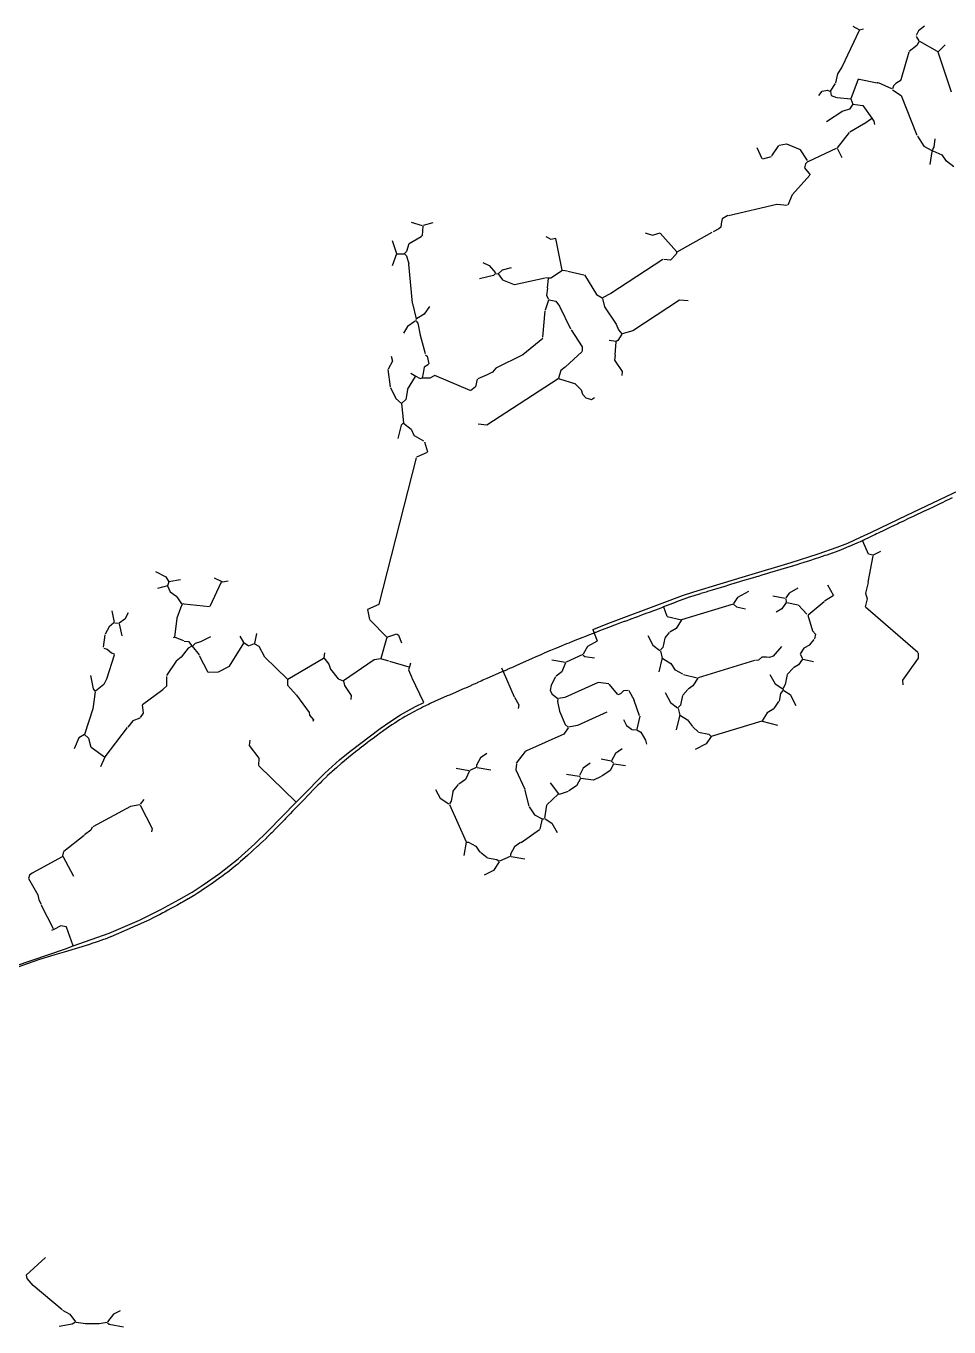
# Model space of a CAD drawing. Header units: metres. Extents: x 432891 to 477890, y 2556094 to 2581523.
# Drawn here: x 473464 to 475393, y 2573344 to 2576062 of the extents above; entities that cross this region are included whole.
import ezdxf

# ---------------------------------------------------------------- set-up
doc = ezdxf.new("R2010")
doc.units = ezdxf.units.M
doc.layers.add('W10_MAIN_PIPE', color=1, linetype='Continuous')
doc.layers.add('W10_PIPE_DN200', color=8, linetype='Continuous')

msp = doc.modelspace()

# ---------------------------------------------------------------- linework, layer by layer
at = {"layer": 'W10_MAIN_PIPE'}
for points in [[(475399.6, 2575075.9), (475392.5, 2575072.5), (475387.9, 2575070.3), (475377.1, 2575065.1), (475376.6, 2575064.9), (475365.8, 2575059.7), (475357, 2575055.5), (475354, 2575054.1), (475343.1, 2575049.1), (475342.6, 2575048.8), (475331.8, 2575043.8), (475329.2, 2575042.6), (475318.4, 2575037.5), (475308.7, 2575033), (475297.9, 2575027.8), (475289.4, 2575023.7), (475286.2, 2575022.1), (475275.4, 2575016.9), (475275, 2575016.7), (475264.1, 2575011.5), (475255.5, 2575007.3), (475252.4, 2575005.9), (475250.4, 2575004.9), (475245, 2575002.3)], [(475245, 2575002.3), (475241.6, 2575000.7), (475238.1, 2574999), (475234.9, 2574997.5), (475230.3, 2574995.3), (475223.4, 2574992), (475218.6, 2574989.7), (475207.7, 2574984.5), (475200.5, 2574981.3), (475195.7, 2574979.2), (475184.6, 2574974.4), (475184.1, 2574974.2), (475172.9, 2574969.7), (475162.6, 2574965.7), (475160.7, 2574965), (475149.3, 2574960.9), (475148.9, 2574960.7), (475137.5, 2574956.7), (475133.7, 2574955.4), (475122.4, 2574951.5), (475113.7, 2574948.6), (475113.3, 2574948.5), (475101.8, 2574944.7), (475101.3, 2574944.6), (475089.9, 2574940.9), (475080.5, 2574938), (475077.4, 2574937), (475065.9, 2574933.5), (475065.4, 2574933.4), (475053.9, 2574930), (475053.4, 2574929.8), (475041.9, 2574926.4), (475034.9, 2574924.3), (475029.5, 2574922.7), (475018, 2574919.2), (475013.8, 2574918), (475002.3, 2574914.6), (474994, 2574912.1), (474993.5, 2574912), (474991, 2574911.3), (474981.5, 2574908.5), (474961.4, 2574902.6), (474957.6, 2574901.4), (474946.2, 2574897.8), (474945.7, 2574897.7), (474934.3, 2574894.1), (474922.8, 2574890.5), (474921.8, 2574890.2), (474917.2, 2574888.7), (474910.3, 2574886.6), (474909.8, 2574886.5), (474898.3, 2574883.1), (474888.5, 2574880.2), (474885.8, 2574879.4), (474874.3, 2574876.1), (474873.6, 2574875.8), (474862.2, 2574872.3), (474862, 2574872.3), (474850.7, 2574868.6), (474850.2, 2574868.4), (474839, 2574864.5), (474829.4, 2574861), (474826.8, 2574860), (474815.7, 2574855.7), (474815.2, 2574855.6), (474804, 2574851.2), (474803.6, 2574851.1), (474792.4, 2574846.7), (474790.6, 2574846), (474779.4, 2574841.8), (474777.6, 2574841.1), (474775.4, 2574840.2), (474766.4, 2574836.9), (474761.6, 2574835.1), (474750.4, 2574830.9), (474747.3, 2574829.8), (474740.4, 2574827.2), (474739.7, 2574827), (474728.5, 2574822.8), (474727.4, 2574822.4), (474726.7, 2574822.1), (474719.5, 2574819.5), (474715.4, 2574818), (474714.5, 2574817.6), (474706.9, 2574814.8), (474699.8, 2574812.1), (474688.6, 2574807.9), (474686.8, 2574807.2), (474675.6, 2574803), (474673.9, 2574802.3), (474662.7, 2574798), (474661, 2574797.3), (474649.8, 2574793), (474647.5, 2574792.1), (474636.4, 2574787.7), (474635.2, 2574787.3), (474624, 2574782.9), (474622.3, 2574782.2), (474611.2, 2574777.8), (474609.5, 2574777.2), (474607.5, 2574776.4), (474598.3, 2574772.7), (474593.6, 2574770.8), (474588.9, 2574768.9), (474582.5, 2574766.3), (474572.7, 2574762.3), (474571, 2574761.6), (474560, 2574757), (474558.3, 2574756.2), (474547.3, 2574751.5), (474538.4, 2574747.7), (474532.9, 2574745.3), (474528.1, 2574743.1), (474522, 2574740.4), (474520.3, 2574739.7), (474509.4, 2574734.8), (474507.7, 2574734), (474496.7, 2574729.1), (474486.2, 2574724.4), (474482.4, 2574722.7), (474471.4, 2574717.9), (474469.7, 2574717.1), (474458.7, 2574712.3), (474457, 2574711.6), (474446, 2574706.8), (474438.4, 2574703.5), (474427.4, 2574698.7), (474420.6, 2574695.7), (474418.9, 2574694.9), (474415.2, 2574693.3), (474408, 2574690.1), (474406.3, 2574689.3), (474395.3, 2574684.5), (474393.6, 2574683.7), (474382.6, 2574678.8), (474379.9, 2574677.6), (474368.9, 2574672.8), (474368.3, 2574672.5), (474357.2, 2574667.7), (474349.1, 2574664.2), (474344.5, 2574662.2), (474342.8, 2574661.5), (474331.9, 2574656.7), (474330.2, 2574655.9), (474319.3, 2574651.1), (474309, 2574646.4), (474305.1, 2574644.5), (474294.4, 2574639.3), (474292.7, 2574638.5), (474289.7, 2574637), (474282.1, 2574633.2), (474274.5, 2574629.1), (474264, 2574623.4), (474258, 2574620), (474256.5, 2574619), (474250.8, 2574615.7), (474246.3, 2574612.9), (474244.7, 2574612), (474234.7, 2574605.6), (474228.7, 2574601.6), (474221.8, 2574596.8), (474212, 2574590), (474209.3, 2574587.9), (474205.3, 2574585.1), (474195.7, 2574578), (474189.8, 2574573.6), (474188.3, 2574572.5), (474178.7, 2574565.4), (474177.1, 2574564.1), (474167.6, 2574556.9), (474166.2, 2574555.9), (474156.8, 2574548.6), (474155.3, 2574547.5), (474145.9, 2574540.1), (474137.8, 2574533.6), (474133.8, 2574530.3), (474124.7, 2574522.6), (474122.7, 2574520.9), (474113.6, 2574513), (474112.9, 2574512.4), (474104, 2574504.4), (474102.6, 2574503.2), (474093.8, 2574495.1), (474092.6, 2574493.9), (474084, 2574485.7), (474082.6, 2574484.4), (474078.6, 2574480.3), (474074.2, 2574475.9), (474072.9, 2574474.6), (474064.6, 2574466), (474057, 2574458.1), (474053.7, 2574454.7), (474045.4, 2574446.1), (474044.1, 2574444.7), (474035.8, 2574436.1), (474034.4, 2574434.7), (474026, 2574426.1), (474024.8, 2574424.8), (474021.3, 2574421.2), (474016.5, 2574416.2), (474015.2, 2574414.9), (474006.8, 2574406.3), (474004.8, 2574404.2), (473996.5, 2574395.6), (473995.9, 2574395), (473987.5, 2574386.4), (473986.2, 2574385.1), (473977.8, 2574376.5), (473975.3, 2574374), (473966.7, 2574365.5), (473966.5, 2574365.3), (473957.8, 2574357), (473956.4, 2574355.8), (473947.6, 2574347.6), (473947.4, 2574347.4), (473938.5, 2574339.3), (473936, 2574337), (473927.1, 2574328.9), (473921.6, 2574324.1), (473912.6, 2574316.1), (473906.6, 2574311.1), (473906.1, 2574310.6), (473904.6, 2574309.4), (473895.3, 2574301.7), (473894.6, 2574301.2), (473885.1, 2574293.7), (473882.8, 2574292), (473873.1, 2574284.7), (473871.6, 2574283.6), (473861.8, 2574276.6), (473861, 2574276), (473851.2, 2574269.1), (473848.9, 2574267.5), (473838.9, 2574260.7), (473835.4, 2574258.4), (473825.4, 2574251.9), (473822.2, 2574249.8), (473815.5, 2574245.6), (473813.9, 2574244.7), (473803.5, 2574238.5), (473802.9, 2574238.2), (473792.5, 2574232.2), (473788.3, 2574229.8), (473779.3, 2574224.7), (473777.7, 2574223.8), (473767.1, 2574218), (473760.6, 2574214.5), (473757, 2574212.6), (473753.6, 2574210.8), (473749.9, 2574208.8), (473743, 2574205.2), (473742.6, 2574205), (473740.9, 2574204.1), (473730.2, 2574198.7), (473722, 2574194.7), (473715.9, 2574191.8), (473705, 2574186.8), (473703.2, 2574186), (473692.3, 2574181.1), (473690.5, 2574180.3), (473679.5, 2574175.5), (473670.3, 2574171.5), (473665.1, 2574169.3), (473656.3, 2574165.4), (473654.1, 2574164.5), (473652.4, 2574163.8), (473641.2, 2574159.1), (473640.6, 2574158.8), (473629.3, 2574154.4), (473626.4, 2574153.4), (473615, 2574149.3), (473613.2, 2574148.7), (473601.9, 2574144.9), (473596.6, 2574143.2), (473543.6, 2574127.2)], [(473543.6, 2574127.2), (473524.6, 2574121.5), (473492.1, 2574111.7), (473454.6, 2574098.3), (473434.2, 2574090.8), (473396.5, 2574072.4), (473371.2, 2574058)]]:
    msp.add_lwpolyline(points, dxfattribs=at)
at = {"layer": 'W10_PIPE_DN200'}
for points in [[(475169.7, 2575976.9), (475205.8, 2576053.1)], [(475192.2, 2576062), (475206.2, 2576054)], [(475206.2, 2576054), (475214.2, 2576056)], [(475342.2, 2576062), (475329.2, 2576052), (475324.2, 2576042)], [(475330.2, 2576029), (475326.2, 2576021), (475310.2, 2576009)], [(475324.2, 2576040), (475330.2, 2576031)], [(475330.2, 2576029), (475332.1, 2576029.6)], [(475369.3, 2576008.5), (475332.1, 2576029.6)], [(475385.2, 2576023), (475371.2, 2576009)], [(475293.5, 2575950), (475310, 2576008.1)], [(475369.3, 2576008.5), (475370.5, 2576007.1)], [(475398.3, 2575923.8), (475370.5, 2576007.1)], [(475169.2, 2575976), (475160.2, 2575962), (475156.2, 2575943)], [(475145.7, 2575925.9), (475155.7, 2575942.2)], [(475203.2, 2575951), (475188.2, 2575910)], [(475203.2, 2575951), (475205.2, 2575950.9)], [(475205.2, 2575950.9), (475243.2, 2575943.2)], [(475244.6, 2575943.4), (475243.2, 2575943.2)], [(475273.3, 2575930.5), (475246.1, 2575943.6)], [(475293.2, 2575949), (475282.2, 2575942), (475277.2, 2575937), (475275.2, 2575931)], [(475121.2, 2575917), (475128.2, 2575926), (475139.2, 2575928), (475145.2, 2575925)], [(475145.2, 2575925), (475147.2, 2575917), (475158.2, 2575913)], [(475159.2, 2575913), (475188.2, 2575910)], [(475188.2, 2575910), (475192.2, 2575899)], [(475275.2, 2575929), (475293.2, 2575917)], [(475326.9, 2575833), (475293.6, 2575916.1)], [(475171.2, 2575884), (475137.2, 2575862)], [(475192.2, 2575899), (475185.2, 2575888), (475172.2, 2575884)], [(475192.2, 2575899), (475213.2, 2575896), (475231.8, 2575869.4)], [(475214.2, 2575857), (475186.2, 2575840)], [(475215, 2575857.6), (475231, 2575868.8)], [(475231.8, 2575869.4), (475236.2, 2575863), (475237.2, 2575856)], [(475159.9, 2575807.8), (475185.5, 2575839.3)], [(475327.2, 2575832), (475340.2, 2575811), (475357.2, 2575802)], [(475363.2, 2575826), (475361.2, 2575809), (475358.2, 2575803)], [(474991.2, 2575808), (475002.2, 2575785)], [(475022.8, 2575790.9), (475037.7, 2575812.2)], [(475038.2, 2575813), (475053.2, 2575816), (475082.2, 2575804)], [(475097.7, 2575780.9), (475082.8, 2575803.2)], [(475100.1, 2575779.4), (475158.3, 2575806.6)], [(475159.2, 2575807), (475169.2, 2575787)], [(475357.2, 2575800), (475353.2, 2575773)], [(475358.2, 2575802), (475359.2, 2575801)], [(475359.2, 2575801), (475378.2, 2575793), (475387.2, 2575780)], [(475021.2, 2575789), (475003.2, 2575784)], [(475098.2, 2575779), (475093.2, 2575774), (475091.2, 2575766), (475103.2, 2575751)], [(475099, 2575779.2), (475100.1, 2575779.4)], [(475403.4, 2575767.7), (475388, 2575779.4)], [(475065.9, 2575709.8), (475102.6, 2575750.3)], [(474932.2, 2575666.3), (475033.2, 2575689.9)], [(475034.2, 2575690), (475055.2, 2575688)], [(475065.2, 2575709), (475056.2, 2575688)], [(474931.2, 2575666), (474919.2, 2575659), (474917.2, 2575649)], [(474269.2, 2575652), (474292.2, 2575645)], [(474293.2, 2575644), (474292.2, 2575624)], [(474314.2, 2575651), (474294.2, 2575645)], [(474917.2, 2575648), (474916.2, 2575642), (474912.2, 2575638), (474900.2, 2575632)], [(474229.2, 2575614), (474238.2, 2575587)], [(474265, 2575607.6), (474290.3, 2575622.6)], [(474290.3, 2575622.6), (474292.2, 2575624)], [(474550.2, 2575622), (474561.2, 2575617), (474571.2, 2575619)], [(474585, 2575552), (474571.4, 2575618.1)], [(474758.2, 2575630), (474773.2, 2575625), (474789.2, 2575630)], [(474823.6, 2575590.8), (474789.8, 2575629.3)], [(474825.1, 2575590.5), (474898.3, 2575631.6)], [(474238.2, 2575586), (474229.2, 2575561)], [(474239.2, 2575586), (474254.2, 2575586)], [(474264.2, 2575607), (474259.2, 2575591), (474255.2, 2575587)], [(474255.2, 2575586), (474259.2, 2575582), (474264.2, 2575565)], [(474824.2, 2575590), (474823.2, 2575585), (474811.2, 2575573), (474797.2, 2575574)], [(474272.1, 2575483), (474264.3, 2575564.1)], [(474419.2, 2575568), (474432.2, 2575562), (474445.2, 2575546)], [(474478.2, 2575557), (474459.2, 2575552), (474451.2, 2575544)], [(474795.2, 2575574), (474686.2, 2575503), (474669.2, 2575494)], [(474445.2, 2575545), (474441.2, 2575541), (474412.2, 2575534)], [(474446.2, 2575545), (474451.2, 2575544)], [(474451.2, 2575544), (474460.2, 2575532), (474484.2, 2575522)], [(474485.2, 2575522.2), (474549.2, 2575535.8)], [(474556.2, 2575535.5), (474550.2, 2575536)], [(474554.3, 2575515), (474556.1, 2575534.5)], [(474585.2, 2575551), (474561.2, 2575535), (474556.2, 2575535.5)], [(474595.2, 2575550), (474585.2, 2575551)], [(474596.2, 2575549.9), (474630.2, 2575542.3)], [(474631.2, 2575542), (474656.2, 2575501), (474668.2, 2575494)], [(474554.2, 2575514), (474552.2, 2575499), (474556.2, 2575491)], [(474272.2, 2575482), (474279.2, 2575450)], [(474307.2, 2575476), (474296.2, 2575460), (474280.2, 2575450)], [(474556.2, 2575489), (474549.2, 2575468)], [(474557.2, 2575490), (474571.2, 2575487), (474579.2, 2575477)], [(474602.7, 2575428.9), (474579.7, 2575476.2)], [(474669.2, 2575493), (474673.2, 2575475), (474697.2, 2575439), (474702.2, 2575427), (474709.2, 2575419)], [(474848.2, 2575488), (474830.2, 2575489), (474732.2, 2575425), (474710.2, 2575419)], [(474277.2, 2575445), (474261.2, 2575434), (474253.2, 2575420)], [(474279.2, 2575449), (474278.2, 2575446)], [(474279.2, 2575445), (474283.2, 2575441), (474288.2, 2575416)], [(474544.3, 2575412), (474549.1, 2575467.1)], [(474603.2, 2575427), (474626.2, 2575392), (474626.2, 2575382)], [(474709.2, 2575418), (474701.2, 2575405), (474697.2, 2575403)], [(474298.9, 2575377), (474288.5, 2575415.1)], [(474544.2, 2575409), (474502.2, 2575375), (474446.2, 2575347), (474439.2, 2575339), (474428.2, 2575333), (474408.2, 2575325)], [(474697.2, 2575403), (474683.2, 2575405)], [(474695.3, 2575375), (474697.2, 2575402.1)], [(474227.2, 2575372), (474230.2, 2575362), (474221.2, 2575345)], [(474299.2, 2575375), (474302.2, 2575372), (474306.2, 2575356)], [(474591.9, 2575349.7), (474625.5, 2575381.3)], [(474695.2, 2575374), (474694.2, 2575364), (474710.2, 2575340), (474709.2, 2575332)], [(474226.1, 2575308), (474221.3, 2575344.1)], [(474268.2, 2575337), (474278.7, 2575330.7)], [(474293.9, 2575336.5), (474292.2, 2575327)], [(474305.2, 2575355), (474296.2, 2575349), (474293.9, 2575336.5)], [(474591.2, 2575349), (474582.2, 2575342), (474577.2, 2575326)], [(474261.7, 2575302.9), (474278.2, 2575329.8)], [(474278.7, 2575330.7), (474286.2, 2575326)], [(474291.2, 2575326), (474287.2, 2575325)], [(474317.7, 2575332.2), (474317.2, 2575331), (474308.2, 2575326), (474292.2, 2575326)], [(474392.3, 2575300.4), (474318.7, 2575332)], [(474407.2, 2575324), (474403.2, 2575308), (474393.2, 2575300)], [(474576.2, 2575325), (474427.2, 2575228), (474409.2, 2575230)], [(474577.2, 2575326), (474579.2, 2575324.8)], [(474579.2, 2575324.8), (474610.2, 2575315.3)], [(474611.2, 2575315), (474624.2, 2575302), (474627.2, 2575293), (474634.2, 2575285), (474646.2, 2575282), (474652.2, 2575286)], [(474226.2, 2575307), (474237.2, 2575284), (474249.2, 2575273)], [(474261.2, 2575302), (474258.2, 2575282), (474249.2, 2575273)], [(474249.2, 2575273), (474253.2, 2575233)], [(474252.2, 2575232), (474248.2, 2575228), (474241.2, 2575200)], [(474253.2, 2575232), (474269.2, 2575220), (474275.2, 2575206)], [(474295.3, 2575194.5), (474276.1, 2575205.6)], [(474297.2, 2575193), (474303.2, 2575172)], [(475208.5, 2574994.2), (475231.5, 2575004.7), (475305.3, 2575040.2), (475496.2, 2575130.2), (475544.4, 2575150.2), (475627.5, 2575182), (475644.3, 2575188.5)], [(474202, 2574853.9), (474279.9, 2575160.1)], [(474302.2, 2575171), (474280.2, 2575161)], [(475399.6, 2575075.9), (475392.5, 2575072.5), (475387.9, 2575070.3), (475377.1, 2575065.1), (475376.6, 2575064.9), (475365.8, 2575059.7), (475357, 2575055.5), (475354, 2575054.1), (475343.1, 2575049.1), (475342.6, 2575048.8), (475331.8, 2575043.8), (475329.2, 2575042.6), (475318.4, 2575037.5), (475308.7, 2575033), (475297.9, 2575027.8), (475289.4, 2575023.7), (475286.2, 2575022.1), (475275.4, 2575016.9), (475275, 2575016.7), (475264.1, 2575011.5), (475255.5, 2575007.3), (475252.4, 2575005.9), (475250.4, 2575004.9), (475245, 2575002.3)], [(474793.5, 2574855.9), (474836.3, 2574872), (474859.8, 2574880), (474914.8, 2574896.4), (474967.7, 2574912.8), (475063.6, 2574941.2), (475119.8, 2574959.1), (475159.7, 2574973.2), (475181.5, 2574981.8), (475208.5, 2574994.2)], [(475212, 2574986.6), (475207.7, 2574984.5), (475200.5, 2574981.3), (475195.7, 2574979.2), (475184.6, 2574974.4), (475184.1, 2574974.2), (475172.9, 2574969.7), (475162.6, 2574965.7), (475160.7, 2574965), (475149.3, 2574960.9), (475148.9, 2574960.7), (475137.5, 2574956.7), (475133.7, 2574955.4), (475122.4, 2574951.5), (475113.7, 2574948.6), (475113.3, 2574948.5), (475101.8, 2574944.7), (475101.3, 2574944.6), (475089.9, 2574940.9), (475080.5, 2574938), (475077.4, 2574937), (475065.9, 2574933.5), (475065.4, 2574933.4), (475053.9, 2574930), (475053.4, 2574929.8), (475041.9, 2574926.4), (475034.9, 2574924.3), (475029.5, 2574922.7), (475018, 2574919.2), (475013.8, 2574918), (475002.3, 2574914.6), (474994, 2574912.1), (474993.5, 2574912), (474991, 2574911.3), (474981.5, 2574908.5), (474961.4, 2574902.6), (474957.6, 2574901.4), (474946.2, 2574897.8), (474945.7, 2574897.7), (474934.3, 2574894.1), (474922.8, 2574890.5), (474921.8, 2574890.2), (474917.2, 2574888.7), (474910.3, 2574886.6), (474909.8, 2574886.5), (474898.3, 2574883.1), (474888.5, 2574880.2), (474885.8, 2574879.4), (474874.3, 2574876.1), (474873.6, 2574875.8), (474862.2, 2574872.3), (474862, 2574872.3), (474850.7, 2574868.6), (474850.2, 2574868.4), (474839, 2574864.5), (474829.4, 2574861), (474826.8, 2574860), (474815.7, 2574855.7), (474815.2, 2574855.6), (474804, 2574851.2), (474803.6, 2574851.1), (474796.4, 2574848.2)], [(475245, 2575002.3), (475241.6, 2575000.7), (475238.1, 2574999), (475234.9, 2574997.5), (475230.3, 2574995.3), (475223.4, 2574992), (475218.6, 2574989.7), (475212, 2574986.6)], [(475212, 2574986.6), (475224.5, 2574959.2)], [(475224.1, 2574900.2), (475234.7, 2574955.3)], [(475234.9, 2574956.3), (475224.9, 2574958.3)], [(475249.9, 2574964.3), (475234.9, 2574956.3)], [(473734.7, 2574922), (473756.7, 2574911), (473762.7, 2574901)], [(473762.7, 2574901), (473759.7, 2574892)], [(473786.7, 2574905), (473762.7, 2574901)], [(473849.1, 2574849.9), (473873, 2574900.7)], [(473857.7, 2574909), (473873.4, 2574901.6)], [(473873.4, 2574901.6), (473874.7, 2574901), (473886.7, 2574903)], [(473759.7, 2574892), (473738.7, 2574887)], [(473759.7, 2574892), (473765.7, 2574880), (473779.7, 2574870)], [(474973.9, 2574880.3), (474950.9, 2574868.3), (474942.9, 2574855.3)], [(475076.9, 2574887.3), (475058.9, 2574877.3), (475051.9, 2574867.3)], [(475138.9, 2574894.3), (475151.9, 2574872.3)], [(475223.9, 2574899.3), (475218.9, 2574877.3), (475221.9, 2574865.3), (475217.9, 2574848.3)], [(473790.7, 2574854), (473786.7, 2574846), (473779.7, 2574825), (473774.7, 2574785)], [(473790.1, 2574854.8), (473780.3, 2574869.1)], [(473793.7, 2574855), (473790.7, 2574854)], [(473794.7, 2574854.9), (473847.7, 2574849.1)], [(474201.7, 2574853), (474177.7, 2574843)], [(474648.5, 2574800.9), (474685.7, 2574815.4), (474793.5, 2574855.9)], [(474796.4, 2574848.2), (474792.4, 2574846.7), (474790.6, 2574846), (474779.4, 2574841.8), (474777.6, 2574841.1), (474775.4, 2574840.2), (474766.4, 2574836.9), (474761.6, 2574835.1), (474750.4, 2574830.9), (474747.3, 2574829.8), (474740.4, 2574827.2), (474739.7, 2574827), (474728.5, 2574822.8), (474727.4, 2574822.4), (474726.7, 2574822.1), (474719.5, 2574819.5), (474715.4, 2574818), (474714.5, 2574817.6), (474706.9, 2574814.8), (474699.8, 2574812.1), (474688.6, 2574807.9), (474686.8, 2574807.2), (474675.6, 2574803), (474673.9, 2574802.3), (474662.7, 2574798), (474661, 2574797.3), (474651.3, 2574793.6)], [(474796.4, 2574848.2), (474803.6, 2574829.2)], [(474941.9, 2574854.3), (474833.9, 2574821.3)], [(474942.9, 2574854.3), (474948.9, 2574848.3), (474967.9, 2574844.3)], [(475024.9, 2574871.3), (475050.9, 2574866.3)], [(475052.9, 2574857.3), (475043.9, 2574844.3), (475031.9, 2574837.3)], [(475051.9, 2574865.3), (475052.9, 2574858.3)], [(475053.9, 2574857.3), (475077.9, 2574852.3)], [(475096.2, 2574833), (475078.6, 2574851.6)], [(475098.7, 2574831.9), (475132.1, 2574859.7)], [(475150.9, 2574871.3), (475132.9, 2574860.3)], [(475328.1, 2574752.9), (475218.7, 2574847.6)], [(473643.7, 2574840), (473648.7, 2574816)], [(473677.7, 2574836), (473670.7, 2574823), (473658.7, 2574814)], [(474177.7, 2574843), (474181.7, 2574822)], [(474182.7, 2574821), (474183.4, 2574820.3)], [(474218.5, 2574785.2), (474183.4, 2574820.3)], [(474803.9, 2574828.3), (474833.9, 2574821.3)], [(474833.9, 2574821.3), (474822.9, 2574803.3), (474809.9, 2574795.3)], [(475097.9, 2574831.3), (475107.9, 2574798.3), (475113.9, 2574791.3), (475111.9, 2574781.3)], [(473647.7, 2574815), (473637.7, 2574807), (473629.7, 2574791)], [(473649.7, 2574815), (473657.7, 2574814)], [(473658.7, 2574813), (473664.7, 2574788)], [(473945.7, 2574793), (473941.7, 2574772)], [(474651.3, 2574793.6), (474649.8, 2574793), (474647.5, 2574792.1), (474636.4, 2574787.7), (474635.2, 2574787.3), (474624, 2574782.9), (474622.3, 2574782.2), (474611.2, 2574777.8), (474609.5, 2574777.2), (474607.5, 2574776.4), (474598.3, 2574772.7), (474593.6, 2574770.8), (474588.9, 2574768.9), (474582.5, 2574766.3), (474572.7, 2574762.3), (474571, 2574761.6), (474560, 2574757), (474558.3, 2574756.2), (474547.3, 2574751.5), (474538.4, 2574747.7), (474532.9, 2574745.3), (474528.1, 2574743.1), (474522, 2574740.4), (474520.3, 2574739.7), (474509.4, 2574734.8), (474507.7, 2574734), (474496.7, 2574729.1), (474486.2, 2574724.4), (474482.4, 2574722.7), (474471.4, 2574717.9), (474469.7, 2574717.1), (474461.2, 2574713.4)], [(474648.5, 2574800.9), (474651.3, 2574793.6)], [(474651.3, 2574793.6), (474657.5, 2574777.6)], [(474799.6, 2574784), (474809.2, 2574794.5)], [(473625.8, 2574764), (473629.6, 2574790)], [(473810.7, 2574766), (473802.7, 2574762), (473788.7, 2574743), (473777.7, 2574735), (473757.7, 2574705)], [(473774.7, 2574785), (473771.7, 2574784)], [(473793.8, 2574777.4), (473775.7, 2574784.6)], [(473794.7, 2574777), (473803.7, 2574776), (473810.7, 2574767)], [(473811.7, 2574766), (473810.7, 2574766)], [(473811.7, 2574766), (473825.7, 2574748)], [(473849.7, 2574786), (473828.7, 2574775), (473817.7, 2574772), (473812.7, 2574767)], [(473889.3, 2574724.8), (473919.5, 2574772.3)], [(473910.7, 2574787), (473918.7, 2574774), (473920, 2574773.1)], [(473920, 2574773.1), (473929.7, 2574767)], [(473940.7, 2574771), (473930.7, 2574767)], [(473941.7, 2574771), (473950.7, 2574766), (473962.7, 2574744)], [(474206.1, 2574740.9), (474218.4, 2574783)], [(474218.5, 2574785.2), (474218.4, 2574783)], [(474238.7, 2574791), (474219.7, 2574785)], [(474239.7, 2574791), (474242.7, 2574789), (474248.7, 2574773)], [(474657.9, 2574776.7), (474637.9, 2574765.7), (474628.9, 2574749.7)], [(474763.9, 2574788.3), (474773.9, 2574768.3), (474788.9, 2574757.3)], [(474798.9, 2574783.3), (474794.9, 2574763.3), (474789.9, 2574758.3)], [(475042.9, 2574765.3), (475025.9, 2574745.3), (475017.9, 2574742.3), (475011.9, 2574743.3)], [(475101.9, 2574768.3), (475089.9, 2574762.3), (475081.9, 2574750.3)], [(475102.5, 2574769.1), (475111.3, 2574780.5)], [(473626.7, 2574762), (473633.7, 2574760), (473642.7, 2574752), (473648.7, 2574750)], [(473633, 2574697.9), (473649.4, 2574748)], [(473649.4, 2574748), (473648.7, 2574750)], [(473826.2, 2574747.1), (473844.3, 2574711.9)], [(473963.4, 2574743.3), (474010, 2574697.7)], [(474011.6, 2574697.5), (474085.9, 2574741.4)], [(474087.7, 2574752), (474086.7, 2574742)], [(474086.7, 2574742), (474096.7, 2574729), (474100.7, 2574718), (474116.7, 2574698), (474126.7, 2574694)], [(474205.8, 2574740), (474205.7, 2574740), (474191.7, 2574738), (474127.7, 2574694)], [(474222.7, 2574735), (474205.8, 2574740)], [(474562.9, 2574737.7), (474591.9, 2574732.7)], [(474627.9, 2574748.7), (474592.9, 2574732.7)], [(474628.9, 2574747.7), (474631.9, 2574744.7), (474651.9, 2574741.7)], [(474792.9, 2574739.3), (474786.9, 2574712.3)], [(474789.9, 2574756.3), (474793.9, 2574741.3)], [(474793.9, 2574741.3), (474792.9, 2574739.3)], [(474794.9, 2574740.3), (474811.9, 2574730.3), (474820.9, 2574716.3)], [(475010.9, 2574743.3), (475001.9, 2574743.3), (474994.9, 2574737.3), (474988.9, 2574736.3)], [(475086.9, 2574739.3), (475078.9, 2574727.3), (475067.9, 2574721.3)], [(475081.9, 2574749.3), (475086.9, 2574740.3)], [(475087.9, 2574739.3), (475109.9, 2574734.3)], [(475328.9, 2574752.3), (475328.9, 2574741.3), (475295.9, 2574695.3), (475296.9, 2574685.3)], [(474461.2, 2574713.4), (474458.7, 2574712.3), (474457, 2574711.6), (474446, 2574706.8), (474438.4, 2574703.5), (474427.4, 2574698.7), (474420.6, 2574695.7), (474418.9, 2574694.9), (474415.2, 2574693.3), (474408, 2574690.1), (474406.3, 2574689.3), (474395.3, 2574684.5), (474393.6, 2574683.7), (474382.6, 2574678.8), (474379.9, 2574677.6), (474368.9, 2574672.8), (474368.3, 2574672.5), (474357.2, 2574667.7), (474349.1, 2574664.2), (474344.5, 2574662.2), (474342.8, 2574661.5), (474331.9, 2574656.7), (474330.2, 2574655.9), (474319.3, 2574651.1), (474309, 2574646.4), (474305.1, 2574644.5), (474294.4, 2574639.3), (474292.7, 2574638.5), (474289.7, 2574637), (474282.1, 2574633.2), (474274.5, 2574629.1), (474264, 2574623.4), (474258, 2574620), (474256.5, 2574619), (474250.8, 2574615.7), (474246.3, 2574612.9), (474244.7, 2574612), (474234.7, 2574605.6), (474228.7, 2574601.6), (474221.8, 2574596.8), (474212, 2574590), (474209.3, 2574587.9), (474205.3, 2574585.1), (474195.7, 2574578), (474189.8, 2574573.6), (474188.3, 2574572.5), (474178.7, 2574565.4), (474177.1, 2574564.1), (474167.6, 2574556.9), (474166.2, 2574555.9), (474156.8, 2574548.6), (474155.3, 2574547.5), (474145.9, 2574540.1), (474137.8, 2574533.6), (474133.8, 2574530.3), (474124.7, 2574522.6), (474122.7, 2574520.9), (474113.6, 2574513), (474112.9, 2574512.4), (474104, 2574504.4), (474102.6, 2574503.2), (474093.8, 2574495.1), (474092.6, 2574493.9), (474084, 2574485.7), (474082.6, 2574484.4), (474078.6, 2574480.3), (474074.2, 2574475.9), (474072.9, 2574474.6), (474064.6, 2574466), (474057, 2574458.1), (474053.7, 2574454.7), (474045.4, 2574446.1), (474044.1, 2574444.7), (474035.8, 2574436.1), (474034.4, 2574434.7), (474026, 2574426.1), (474024.8, 2574424.8), (474021.3, 2574421.2), (474016.5, 2574416.2), (474015.2, 2574414.9), (474006.8, 2574406.3), (474004.8, 2574404.2), (473996.5, 2574395.6), (473995.9, 2574395), (473987.5, 2574386.4), (473986.2, 2574385.1), (473977.8, 2574376.5), (473975.3, 2574374), (473966.7, 2574365.5), (473966.5, 2574365.3), (473957.8, 2574357), (473956.4, 2574355.8), (473947.6, 2574347.6), (473947.4, 2574347.4), (473938.5, 2574339.3), (473936, 2574337), (473927.1, 2574328.9), (473921.6, 2574324.1), (473912.6, 2574316.1), (473906.6, 2574311.1), (473906.1, 2574310.6), (473904.6, 2574309.4), (473895.3, 2574301.7), (473894.6, 2574301.2), (473885.1, 2574293.7), (473882.8, 2574292), (473873.1, 2574284.7), (473871.6, 2574283.6), (473861.8, 2574276.6), (473861, 2574276), (473851.2, 2574269.1), (473848.9, 2574267.5), (473838.9, 2574260.7), (473835.4, 2574258.4), (473825.4, 2574251.9), (473822.2, 2574249.8), (473815.5, 2574245.6), (473813.9, 2574244.7), (473803.5, 2574238.5), (473802.9, 2574238.2), (473792.5, 2574232.2), (473788.3, 2574229.8), (473779.3, 2574224.7), (473777.7, 2574223.8), (473767.1, 2574218), (473760.6, 2574214.5), (473757, 2574212.6), (473753.6, 2574210.8), (473749.9, 2574208.8), (473743, 2574205.2), (473742.6, 2574205), (473740.9, 2574204.1), (473730.2, 2574198.7), (473722, 2574194.7), (473715.9, 2574191.8), (473705, 2574186.8), (473703.2, 2574186), (473692.3, 2574181.1), (473690.5, 2574180.3), (473679.5, 2574175.5), (473670.3, 2574171.5), (473665.1, 2574169.3), (473656.3, 2574165.4), (473654.1, 2574164.5), (473652.4, 2574163.8), (473641.2, 2574159.1), (473640.6, 2574158.8), (473629.3, 2574154.4), (473626.4, 2574153.4), (473615, 2574149.3), (473613.2, 2574148.7), (473601.9, 2574144.9), (473596.6, 2574143.2), (473543.6, 2574127.2)], [(473888.7, 2574724), (473865.7, 2574712), (473844.7, 2574711)], [(474223.7, 2574734.7), (474264.4, 2574723.1)], [(474265.4, 2574722.8), (474263.7, 2574717), (474269.7, 2574702)], [(474267.7, 2574731), (474265.4, 2574722.8)], [(474457.9, 2574720.9), (474461.2, 2574713.4)], [(474461.2, 2574713.4), (474484.5, 2574660.6)], [(474591.9, 2574731.7), (474583.9, 2574712.7), (474571.9, 2574703.7)], [(474837, 2574707.8), (474821.8, 2574715.8)], [(474986.9, 2574736.3), (474868.9, 2574700.3)], [(475055.6, 2574708), (475067.2, 2574720.6)], [(473598.7, 2574705), (473604.7, 2574677), (473607.7, 2574672)], [(473632.7, 2574697), (473626.7, 2574686), (473609.7, 2574672)], [(473757.7, 2574703), (473757.7, 2574683), (473751.7, 2574677)], [(474010.7, 2574697), (474010.7, 2574685), (474029.7, 2574664), (474055.7, 2574628), (474056.7, 2574622), (474064.7, 2574612), (474063.7, 2574609)], [(474127.7, 2574693), (474129.7, 2574684), (474143.7, 2574663), (474142.7, 2574655)], [(474295.5, 2574648.5), (474270.2, 2574701.1)], [(474561.9, 2574684.7), (474559.9, 2574673.7), (474563.9, 2574665.7), (474575.9, 2574656.7)], [(474562.4, 2574685.6), (474571.5, 2574702.8)], [(474681.9, 2574687.7), (474659.9, 2574690.7), (474589.9, 2574658.7), (474576.9, 2574656.7)], [(474682.5, 2574686.9), (474700.3, 2574665.5)], [(474837.9, 2574707.3), (474866.9, 2574700.3)], [(474867.9, 2574699.3), (474857.9, 2574683.3), (474847.9, 2574676.3)], [(475018.9, 2574707.3), (475029.9, 2574687.3), (475045.9, 2574677.3)], [(475054.9, 2574707.3), (475050.9, 2574686.3), (475045.9, 2574677.3)], [(473608.7, 2574671), (473603.7, 2574635), (473586.7, 2574582)], [(473707.5, 2574644.5), (473749.9, 2574675.4)], [(473749.9, 2574675.4), (473751.7, 2574677)], [(474484.9, 2574659.7), (474493.9, 2574643.7), (474492.9, 2574635.7)], [(474722.9, 2574673.7), (474712.9, 2574672.7), (474706.9, 2574666.7), (474700.9, 2574664.7)], [(474723.9, 2574673.7), (474734.9, 2574653.7)], [(474799.9, 2574669.3), (474810.9, 2574648.3), (474825.9, 2574637.3)], [(474835.9, 2574663.3), (474831.9, 2574643.3), (474826.9, 2574638.3)], [(474836.6, 2574664), (474847.2, 2574675.5)], [(475045.9, 2574673.3), (475040.9, 2574667.3), (475037.9, 2574651.3)], [(475045.9, 2574677.3), (475046.9, 2574674.3)], [(475047.9, 2574673.3), (475060.9, 2574665.3), (475072.9, 2574642.3)], [(473706.7, 2574644), (473708.7, 2574626), (473702.7, 2574617)], [(474028.6, 2574440.3), (474038.4, 2574450.3), (474088.4, 2574501), (474119.5, 2574528.7), (474140.9, 2574546.4), (474204.5, 2574594.4), (474224.2, 2574608.2), (474246.7, 2574622.5), (474278.4, 2574640.3), (474295.5, 2574648.5)], [(474575.9, 2574655.7), (474574.9, 2574650.7), (474578.9, 2574630.7), (474590.9, 2574602.7), (474596.9, 2574596.7)], [(474746.6, 2574620.6), (474735.2, 2574652.7)], [(474826.9, 2574636.3), (474830.9, 2574622.3)], [(475026.9, 2574635.3), (475012.9, 2574627.3), (475002.9, 2574610.3)], [(475027.4, 2574636.1), (475037.4, 2574650.4)], [(473701.7, 2574616), (473687.7, 2574610), (473676.7, 2574597)], [(474677.9, 2574628.7), (474616.9, 2574600.7), (474597.9, 2574596.7)], [(474712.9, 2574612.7), (474718.9, 2574600.7), (474731.9, 2574591.7)], [(474746.9, 2574619.7), (474740.9, 2574592.7)], [(474829.9, 2574620.3), (474822.9, 2574591.3)], [(474830.9, 2574622.3), (474829.9, 2574620.3)], [(474831.9, 2574621.3), (474846.9, 2574612.3), (474856.9, 2574598.3)], [(475001.9, 2574609.3), (474895.9, 2574577.3)], [(475002.9, 2574609.3), (475034.9, 2574601.3)], [(473586.7, 2574582), (473574.7, 2574575), (473564.7, 2574552)], [(473586.7, 2574582), (473594.7, 2574574), (473599.7, 2574555)], [(473629.3, 2574534.8), (473676.2, 2574596.2)], [(474596.9, 2574595.7), (474587.9, 2574582.7), (474509.9, 2574547.7)], [(474739.9, 2574591.7), (474732.9, 2574590.7)], [(474740.9, 2574591.7), (474748.9, 2574586.7), (474758.9, 2574569.7), (474760.9, 2574561.7)], [(474869.2, 2574587), (474857.6, 2574597.6)], [(474895.9, 2574577.3), (474885.9, 2574562.3), (474862.9, 2574550.3)], [(474869.9, 2574586.3), (474890.9, 2574582.3), (474895.9, 2574577.3)], [(473627.9, 2574534.6), (473600.5, 2574554.4)], [(473931.7, 2574570), (473930.7, 2574559), (473950.7, 2574532), (473949.7, 2574517)], [(474509.9, 2574547.7), (474508.3, 2574545.9)], [(474709.9, 2574551.7), (474695.9, 2574541.7), (474687.9, 2574526.7)], [(473628.7, 2574534), (473619.7, 2574514)], [(474426.9, 2574541.7), (474413.9, 2574532.7), (474405.9, 2574517.7), (474405.9, 2574513.7)], [(474488.9, 2574520.7), (474487.9, 2574507.7), (474506.9, 2574467.7)], [(474489.5, 2574521.5), (474508.3, 2574545.9)], [(474642.9, 2574521.7), (474628.9, 2574511.7), (474620.9, 2574495.7)], [(474665.9, 2574530.7), (474686.9, 2574526.7)], [(474687.9, 2574525.7), (474691.9, 2574521.7)], [(474692.9, 2574520.7), (474716.9, 2574516.7)], [(474028.6, 2574440.3), (473950.5, 2574516.3)], [(474362.9, 2574511.7), (474389.9, 2574506.7)], [(474390.9, 2574505.7), (474382.9, 2574487.7), (474368.9, 2574477.7)], [(474404.9, 2574512.7), (474391.9, 2574506.7)], [(474406.9, 2574512.7), (474435.9, 2574507.7)], [(474593.9, 2574498.7), (474619.9, 2574494.7)], [(474620.9, 2574493.7), (474622.9, 2574491.7)], [(474650.8, 2574487.1), (474667, 2574494.3)], [(474691.9, 2574519.7), (474684.9, 2574506.7), (474667.9, 2574494.7)], [(474319.9, 2574466.7), (474329.9, 2574448.7), (474347.9, 2574436.7)], [(474356.5, 2574462.5), (474368.3, 2574476.9)], [(474507.2, 2574464.7), (474507.1, 2574465.9)], [(474559.9, 2574480.7), (474576.9, 2574457.7)], [(474622.9, 2574489.7), (474614.9, 2574474.7), (474598.9, 2574463.7)], [(474623.9, 2574490.7), (474649.9, 2574486.7)], [(473563, 2574139.8), (473638.2, 2574166.5), (473701.6, 2574194), (473746.1, 2574215.9), (473784.3, 2574236.7), (473811.3, 2574252.5), (473834.5, 2574267.4), (473868.4, 2574291.2), (473907.3, 2574322.2), (473942.2, 2574353.5), (473969.6, 2574379.7), (474028.6, 2574440.3)], [(473710.7, 2574446), (473702.7, 2574436)], [(474355.9, 2574461.7), (474352.9, 2574442.7), (474348.9, 2574436.7)], [(474515.6, 2574431.7), (474507.2, 2574464.7)], [(474552.7, 2574434.4), (474576.2, 2574457)], [(474576.9, 2574457.7), (474578.9, 2574457)], [(474578.9, 2574457), (474598, 2574463.4)], [(473701.7, 2574435), (473682.7, 2574431), (473603.7, 2574389)], [(473702.7, 2574434), (473727.7, 2574385), (473726.7, 2574378)], [(474348.9, 2574435.7), (474383.9, 2574357.7)], [(474515.9, 2574430.7), (474526.9, 2574413.7), (474542.9, 2574405.7)], [(474551.9, 2574433.7), (474547.9, 2574406.7)], [(473602.7, 2574388), (473599.7, 2574382), (473586.7, 2574372)], [(474542.9, 2574405.7), (474537.9, 2574383.7)], [(474542.9, 2574405.7), (474546.9, 2574405.7)], [(474548.9, 2574405.7), (474562.9, 2574396.7), (474573.9, 2574376.7)], [(473543.5, 2574337.6), (473585.9, 2574371.4)], [(474498.7, 2574356.3), (474537.1, 2574383.1)], [(473542.7, 2574337), (473540.7, 2574328), (473541.1, 2574327.2)], [(474383.9, 2574356.7), (474378.9, 2574328.7)], [(474384.9, 2574356.7), (474388.9, 2574356.7), (474403.9, 2574348.7), (474412.9, 2574335.7)], [(474428.1, 2574324.3), (474413.7, 2574335.1)], [(474497.9, 2574355.7), (474484.9, 2574346.7), (474476.9, 2574331.7), (474476.9, 2574327.7)], [(473477.6, 2574292.4), (473540.3, 2574326.7)], [(473541.1, 2574327.2), (473563.7, 2574286)], [(474452.9, 2574315.7), (474440.9, 2574297.7), (474421.9, 2574287.7)], [(474428.9, 2574323.7), (474447.9, 2574320.7), (474452.9, 2574316.7)], [(474475.9, 2574326.7), (474453.9, 2574316.7)], [(474477.9, 2574326.7), (474506.9, 2574321.7)], [(473476.7, 2574292), (473471.7, 2574288), (473469.7, 2574281), (473488.7, 2574247), (473490.7, 2574236), (473495.7, 2574227)], [(473496, 2574225.3), (473496.2, 2574224.1)], [(473521.9, 2574175.3), (473496.2, 2574224.1)], [(473522.3, 2574174.4), (473517.7, 2574172)], [(473548.7, 2574180), (473536.7, 2574182), (473522.3, 2574174.4)], [(473563, 2574139.8), (473549, 2574179)], [(473386.8, 2574073.6), (473403.6, 2574082.2), (473442.2, 2574098.2), (473547, 2574134.1), (473563, 2574139.8)], [(473543.6, 2574127.2), (473524.6, 2574121.5), (473492.1, 2574111.7), (473454.6, 2574098.3), (473434.2, 2574090.8), (473396.5, 2574072.4), (473371.2, 2574058)], [(473504.7, 2573488.7), (473464.7, 2573451.7)], [(473464.7, 2573451.7), (473465.7, 2573444.7), (473478.7, 2573430.7)], [(473539.9, 2573379.4), (473479.4, 2573430.1)], [(473540.7, 2573378.7), (473555.7, 2573370.7), (473567.7, 2573354.7)], [(473567.7, 2573353.7), (473560.7, 2573349.7), (473533.7, 2573344.7)], [(473568.7, 2573353.7), (473588.7, 2573350.7), (473616.7, 2573350.7), (473633.7, 2573353.7)], [(473660.7, 2573377.7), (473646.7, 2573370.7), (473634.7, 2573354.7)], [(473634.7, 2573352.7), (473637.7, 2573349.7), (473667.7, 2573343.7)]]:
    msp.add_lwpolyline(points, dxfattribs=at)

doc.saveas('drawing.dxf')
